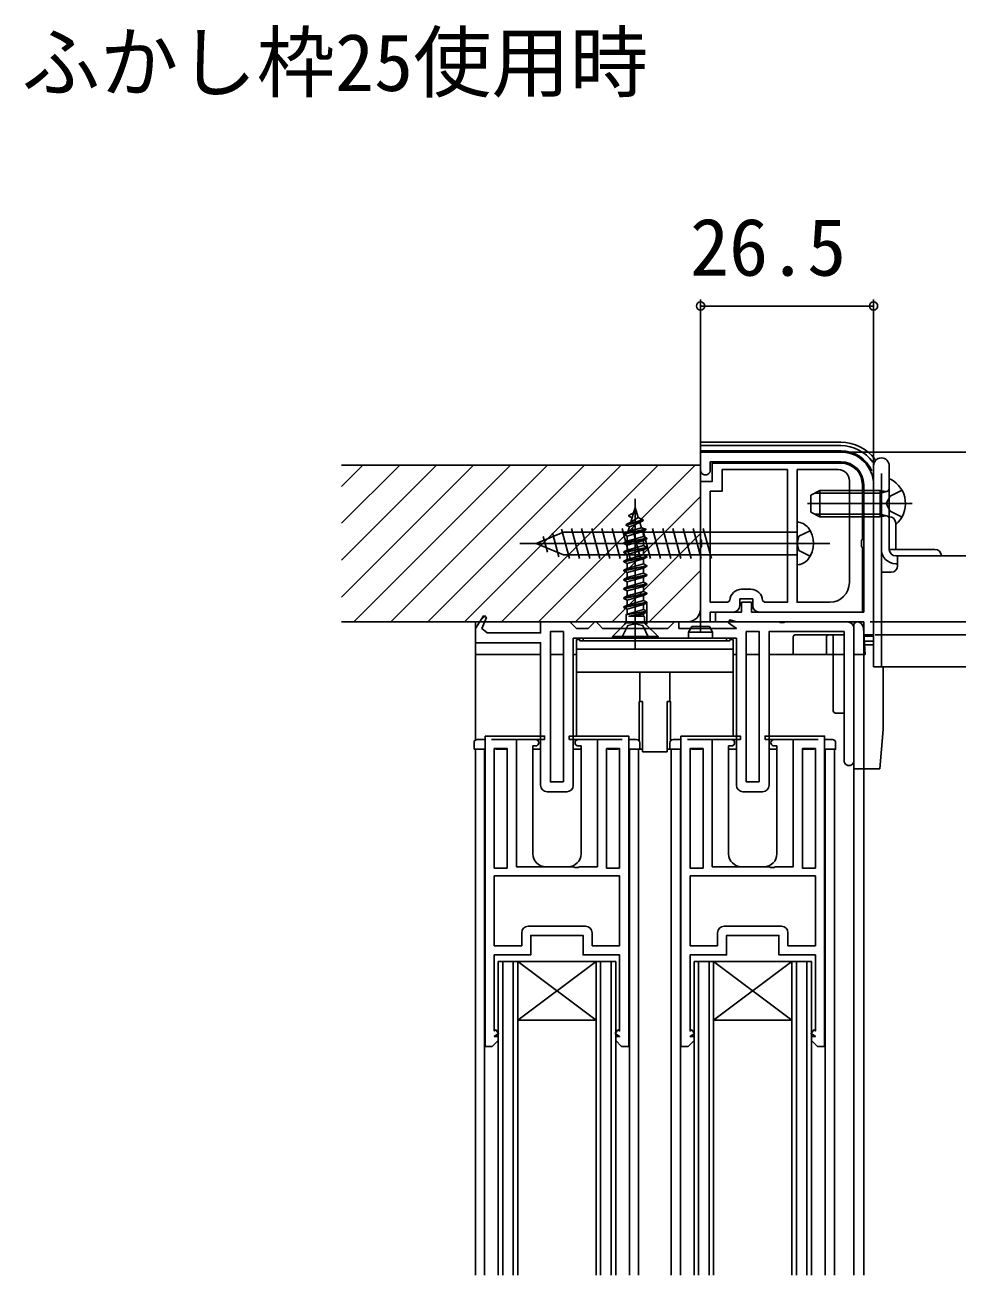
# Model space of a CAD drawing. Units: millimetres, scale not verified. Extents: x -525 to 525, y -782 to 777.
# Drawn here: x 236.5 to 379.3, y 360.5 to 551.9 of the extents above; entities that cross this region are included whole.
import ezdxf
from ezdxf.enums import TextEntityAlignment as Align

# ---------------------------------------------------------------- set-up
doc = ezdxf.new("R2010")
doc.units = ezdxf.units.MM
doc.header["$LTSCALE"] = 4
for name, color, linetype in [('0-1_USER1', 3, 'Continuous'), ('0-2_YKK_11', 7, 'Continuous'), ('0-3_YKK_12', 2, 'Continuous'), ('0-4_YKK_13', 4, 'Continuous'), ('0-6_YKK_D', 6, 'Continuous'), ('0-8_YSS_K', 3, 'Continuous'), ('0-9_YSS_KE', 3, 'Continuous')]:
    doc.layers.add(name, color=color, linetype=linetype)
doc.styles.add('ＭＳ ゴシック', font='')
doc.styles.get('ＭＳ ゴシック').set_extended_font_data('MS Gothic')

msp = doc.modelspace()

# ---------------------------------------------------------------- linework, layer by layer
at = {"layer": '0-2_YKK_11'}
for p, q in [((361.1, 483.8), (354.8, 483.8)), ((362.8, 466.5), (362.8, 482.1)), ((347.7, 465.5), (346.3, 465.5)), ((306.375, 460.832), (307.031, 461.487)), ((363.5, 439.25), (363.5, 459.5)), ((320.5, 435.5), (320.5, 458)), ((316.5, 434.5), (319.5, 434.5)), ((346.5, 434.5), (349.5, 434.5)), ((322.399, 413.9), (313.599, 413.9)), ((352.399, 413.9), (343.599, 413.9))]:
    msp.add_line(p, q, dxfattribs=at)
for points in [[(340, 483.75), (340, 486.5), (361.5, 486.5)], [(361.5, 484.8), (341.8, 484.8), (341.8, 482), (340, 482), (340, 473.171), (340.143, 472.979), (340.143, 472.021), (340, 471.829), (340, 460.5), (341.5, 460.5), (341.5, 462), (345, 462)], [(361.5, 485), (341.5, 485), (341.5, 483.75)], [(344.502, 463.786), (344.202, 463.5), (341.5, 463.5), (341.5, 480.5), (343.3, 480.5), (343.3, 483.8), (353.3, 483.8)], [(353.3, 483.8), (353.3, 463.5), (349.798, 463.5), (349.498, 463.786)], [(354.8, 483.8), (354.8, 463.5), (359.8, 463.5)], [(366.5, 481.5), (366.5, 458.5), (365, 458.5), (365, 460.5), (342.3, 460.5), (342.3, 462), (346.3, 462), (346.3, 463.5), (347.8, 463.5), (347.8, 462), (365, 462), (365, 481.5)], [(349, 462), (364.8, 462), (364.8, 471.829), (364.657, 472.021), (364.657, 472.979), (364.8, 473.171), (364.8, 481.5)], [(346, 463), (346, 464), (348, 464), (348, 463)], [(362.5, 460.5), (352.958, 460.5), (352.775, 460.38), (352.225, 460.38), (352.042, 460.5), (345.5, 460.5), (344.482, 460.801), (344.273, 460.37), (345.5, 459.5), (336.7, 459.5), (336.7, 460.5), (336, 460.5), (335.5, 460), (335, 459.5), (325, 459.5), (324.5, 460), (324, 460.5), (323.8, 460.5), (323.3, 460), (322.8, 459.5), (321, 459.5), (320.5, 460), (320, 460.5), (315.5, 460.5), (315.5, 458.8), (307.3, 458.8), (307.002, 459.063), (306.506, 459.5), (306.5, 459.5), (307.19, 461.177), (306.754, 461.407), (305.5, 459.5), (305.5, 457.3), (315.5, 457.3), (315.5, 435.5)], [(320.5, 458), (345.5, 458), (345.5, 435.5)], [(350.5, 435.5), (350.5, 459), (362, 459), (362, 439.25)], [(308.399, 421.6), (327.599, 421.6), (327.599, 410.9), (323.399, 410.9), (323.399, 412.9)], [(312.599, 412.9), (312.599, 410.9), (308.399, 410.9), (308.399, 421.6)], [(338.399, 421.6), (357.599, 421.6), (357.599, 410.9), (353.399, 410.9), (353.399, 412.9)], [(342.599, 412.9), (342.599, 410.9), (338.399, 410.9), (338.399, 421.6)]]:
    msp.add_lwpolyline(points, dxfattribs=at)
for points in [[(319, 436), (319, 459), (317, 459), (317, 436)], [(349, 436), (349, 459), (347, 459), (347, 436)], [(306.999, 443), (306.999, 395.5), (308.099, 395.5), (308.999, 396.4), (308.999, 397), (308.399, 397), (309.052, 397.465), (308.646, 398.035), (308.399, 397.86), (308.399, 409.5), (313.999, 409.5), (313.999, 412.5), (321.999, 412.5), (321.999, 409.5), (327.599, 409.5), (327.599, 397.86), (327.352, 398.035), (326.946, 397.465), (327.599, 397), (326.999, 397), (326.999, 396.4), (327.899, 395.5), (328.999, 395.5), (328.999, 443), (327.999, 443), (319.899, 443), (319.899, 442.5), (324.199, 442.5), (324.199, 423), (321.458, 423), (321.274, 422.88), (320.724, 422.88), (320.541, 423), (311.799, 423), (311.799, 442.5), (316.099, 442.5), (316.099, 443), (307.999, 443)], [(336.999, 443), (336.999, 395.5), (338.099, 395.5), (338.999, 396.4), (338.999, 397), (338.399, 397), (339.052, 397.465), (338.646, 398.035), (338.399, 397.86), (338.399, 409.5), (343.999, 409.5), (343.999, 412.5), (351.999, 412.5), (351.999, 409.5), (357.599, 409.5), (357.599, 397.86), (357.352, 398.035), (356.946, 397.465), (357.599, 397), (356.999, 397), (356.999, 396.4), (357.899, 395.5), (358.999, 395.5), (358.999, 443), (357.999, 443), (349.899, 443), (349.899, 442.5), (354.199, 442.5), (354.199, 423), (351.458, 423), (351.274, 422.88), (350.724, 422.88), (350.541, 423), (341.799, 423), (341.799, 442.5), (346.099, 442.5), (346.099, 443), (337.999, 443)], [(310.399, 422.8), (310.399, 441.1), (308.399, 441.1), (308.399, 422.8)], [(327.599, 422.8), (327.599, 441.1), (325.599, 441.1), (325.599, 422.8)], [(340.399, 422.8), (340.399, 441.1), (338.399, 441.1), (338.399, 422.8)], [(357.599, 422.8), (357.599, 441.1), (355.599, 441.1), (355.599, 422.8)]]:
    msp.add_lwpolyline(points, close=True, dxfattribs=at)
for centre, radius, start, end in [((361.5, 481.5), 5, 360, 89.99998), ((361.5, 481.5), 3.5, 359.99995, 89.99993), ((361.5, 481.5), 3.3, 0.00001, 89.99999), ((340.75, 483.75), 0.75, 179.99999, 0.00001), ((361.1, 482.1), 1.7, 0.00001, 89.99999), ((346.3, 463.7), 1.8, 90.00001, 177.27059), ((347.7, 463.7), 1.8, 2.72941, 89.99999), ((359.8, 466.5), 3, 270.00001, 359.99999), ((345, 463), 1, 270.00001, 359.99999), ((349, 463), 1, 180.00001, 269.99999), ((362.5, 459.5), 1, 0.00001, 89.99999), ((362.75, 439.25), 0.75, 179.99999, 0.00001), ((316.5, 435.5), 1, 180.00001, 269.99999), ((319.5, 435.5), 1, 270.00001, 359.99999), ((346.5, 435.5), 1, 180.00001, 269.99999), ((349.5, 435.5), 1, 270.00001, 359.99999), ((313.599, 412.9), 1, 90.00001, 179.99999), ((322.399, 412.9), 1, 0.00001, 89.99999), ((343.599, 412.9), 1, 90.00001, 179.99999), ((352.399, 412.9), 1, 0.00001, 89.99999)]:
    msp.add_arc(centre, radius, start, end, dxfattribs=at)
at = {"layer": '0-3_YKK_12'}
for p, q in [((305.5, 442.401), (305.5, 455.5)), ((305.5, 455.5), (315.5, 455.5)), ((317, 455.5), (319, 455.5)), ((347, 455.5), (349, 455.5)), ((350.5, 455.5), (362, 455.5)), ((363.5, 455.5), (365, 455.5)), ((363.5, 360.5), (363.5, 455.5)), ((365, 360.5), (365, 455.5)), ((329.1, 442.511), (329.1, 442.5)), ((336.914, 442.508), (336.914, 442.5)), ((305.299, 441), (306.999, 441)), ((305.5, 360.5), (305.5, 441)), ((306.9, 441), (306.9, 360.5)), ((308.599, 441), (310.199, 441)), ((314.299, 441), (315.5, 441)), ((320.5, 441), (321.699, 441)), ((325.799, 441), (327.399, 441)), ((328.999, 441), (331.1, 441)), ((329.1, 441), (329.1, 360.5)), ((330.5, 441), (330.5, 360.5)), ((334.9, 441), (336.999, 441)), ((335.514, 441), (335.514, 360.5)), ((336.914, 441), (336.914, 360.5)), ((338.599, 441), (340.199, 441)), ((344.3, 441), (345.5, 441)), ((350.5, 441), (351.7, 441)), ((355.799, 441), (357.399, 441)), ((358.999, 441), (360.514, 441)), ((359.1, 441.001), (359.1, 360.5)), ((360.514, 441), (360.514, 360.5)), ((309, 408.5), (327, 408.5)), ((309, 360.5), (309, 408.5)), ((309.7, 360.5), (309.7, 408.5)), ((311.3, 360.5), (311.3, 408.5)), ((324, 399.5), (312, 408.5)), ((312, 360.5), (312, 408.5)), ((324, 360.5), (324, 408.5)), ((324.7, 360.5), (324.7, 408.5)), ((326.3, 360.5), (326.3, 408.5)), ((327, 360.5), (327, 408.5)), ((339, 408.5), (357, 408.5)), ((339, 360.5), (339, 408.5)), ((339.7, 360.5), (339.7, 408.5)), ((341.3, 360.5), (341.3, 408.5)), ((354, 399.5), (342, 408.5)), ((342, 360.5), (342, 408.5)), ((354, 360.5), (354, 408.5)), ((354.7, 360.5), (354.7, 408.5)), ((356.3, 360.5), (356.3, 408.5)), ((357, 360.5), (357, 408.5))]:
    msp.add_line(p, q, dxfattribs=at)
for points in [[(324, 399.5), (312, 399.5), (324, 408.5)], [(354, 399.5), (342, 399.5), (354, 408.5)]]:
    msp.add_lwpolyline(points, dxfattribs=at)
at = {"layer": '0-4_YKK_13'}
for p, q in [((361.5, 488), (340, 488)), ((340, 488), (340, 486)), ((361.5, 487.48), (340, 487.48)), ((361.5, 486.7), (340, 486.7)), ((366.5, 484.4), (366.5, 453.6)), ((368.9, 471.6), (368.9, 484.4)), ((340, 483), (340, 482)), ((367.7, 483.2), (367.7, 453.6)), ((358.3, 480.6), (356.9, 479.9)), ((367.5, 480.6), (358.3, 480.6)), ((358.3, 480.6), (358.3, 476.6)), ((367.5, 480.6), (367.5, 476.6)), ((367.5, 480.6), (368.312, 480.455)), ((367.5, 480.221), (368.515, 480.461)), ((368.9, 475.004), (368.9, 482.195)), ((368.9, 481.85), (368.9, 475.35)), ((370.866, 480.65), (369.051, 479.745)), ((330, 479.347), (330, 456.212)), ((372.4, 478.6), (356.412, 478.6)), ((356.9, 479.9), (356.9, 477.3)), ((367.5, 480.221), (357.542, 480.221)), ((368.442, 478.6), (369.051, 479.745)), ((368.442, 478.6), (369.051, 477.455)), ((356.9, 477.3), (358.3, 476.6)), ((367.5, 476.979), (357.542, 476.979)), ((367.5, 476.6), (358.3, 476.6)), ((367.5, 476.979), (368.515, 476.739)), ((367.5, 476.6), (368.312, 476.744)), ((370.866, 476.55), (369.051, 477.455)), ((319.916, 470.2), (318.706, 474.714)), ((321.468, 470.2), (320.236, 474.8)), ((323.021, 470.2), (321.789, 474.8)), ((324.574, 470.2), (323.342, 474.8)), ((326.127, 470.2), (324.895, 474.8)), ((327.68, 470.2), (326.448, 474.8)), ((329.233, 470.2), (328, 474.8)), ((328.25, 474), (331.631, 474.7)), ((328.583, 475.4), (331.203, 476.1)), ((328.583, 475.3), (331.203, 476)), ((329.093, 475.035), (330.693, 475.735)), ((329.323, 475.785), (330.463, 476.485)), ((330.786, 470.2), (329.553, 474.8)), ((332.339, 470.2), (331.106, 474.8)), ((333.892, 470.2), (332.659, 474.8)), ((335.445, 470.2), (334.212, 474.8)), ((336.998, 470.2), (335.765, 474.8)), ((338.55, 470.2), (337.318, 474.8)), ((340.103, 470.2), (338.871, 474.8)), ((341.656, 470.2), (340.424, 474.8)), ((354.8, 475.75), (354.8, 469.25)), ((369.9, 471.6), (369.9, 475.6)), ((314.8, 472.5), (319.025, 474.25)), ((314.8, 472.5), (319.025, 474.25)), ((316.547, 471.181), (315.911, 473.556)), ((318.294, 470.458), (317.308, 474.135)), ((354.8, 474.25), (319.025, 474.25)), ((331.631, 474.6), (328.25, 473.9)), ((328.76, 473.635), (331.121, 474.335)), ((331.24, 473.825), (331.24, 473.566)), ((331.24, 472.935), (331.24, 472.166)), ((331.75, 473.2), (331.75, 473.3)), ((354.8, 472.5), (355.072, 473.593)), ((356.793, 474.45), (355.072, 473.593)), ((359.8, 472.5), (312.3, 472.5)), ((314.8, 472.5), (319.025, 470.75)), ((331.24, 471.535), (331.24, 470.766)), ((331.75, 471.8), (331.75, 471.9)), ((354.8, 472.5), (355.072, 471.408)), ((356.793, 470.55), (355.072, 471.408)), ((375.9, 471.6), (368.9, 471.6)), ((354.8, 470.75), (319.025, 470.75)), ((331.24, 470.135), (331.24, 469.366)), ((331.75, 470.4), (331.75, 470.5)), ((331.75, 469), (331.75, 469.1)), ((460.25, 470.6), (369.9, 470.6)), ((370.2, 469.4), (369.9, 469.4)), ((370.2, 469.1), (370.2, 470.6)), ((331.24, 468.735), (331.24, 467.966)), ((331.24, 467.335), (331.24, 466.566)), ((331.75, 467.6), (331.75, 467.7)), ((367.7, 468.1), (369.2, 468.1)), ((331.24, 465.935), (331.24, 465.166)), ((331.75, 466.2), (331.75, 466.3)), ((331.24, 464.535), (331.24, 463.766)), ((331.75, 464.8), (331.75, 464.9)), ((331.75, 463.4), (331.75, 463.5)), ((331.75, 463.294), (331.75, 460.165)), ((328.6, 461.582), (331.714, 462.119)), ((328.76, 462.435), (331.24, 463.135)), ((328.76, 461.666), (331.24, 462.366)), ((329.878, 461.35), (331.24, 461.735)), ((305.5, 460.5), (305.5, 455.5)), ((326, 460.5), (305.5, 460.5)), ((326, 460.5), (326.5, 460.5)), ((336.2, 460.5), (326.5, 460.5)), ((328.366, 460.116), (326.5, 458.25)), ((331.4, 460.35), (328.6, 460.35)), ((333.5, 458.25), (331.634, 460.116)), ((336.2, 460.5), (336.7, 460.5)), ((352, 460.5), (336.7, 460.5)), ((338.65, 459.8), (338.15, 458.934)), ((338.65, 459.8), (341.35, 459.8)), ((340, 460.5), (340, 459)), ((341.85, 458.934), (341.35, 459.8)), ((363.953, 460.5), (353, 460.5)), ((363.5, 459.998), (363.5, 459.5)), ((321.5, 457.8), (321, 457.8)), ((322, 458), (322, 457.6)), ((322, 458), (344, 458)), ((322, 457.6), (344, 457.6)), ((338.15, 458.934), (338.15, 458)), ((341.85, 458.934), (338.15, 458.934)), ((341.85, 458), (341.85, 458.934)), ((344, 458), (344, 457.6)), ((344.5, 457.8), (344.5, 457.6)), ((345, 457.8), (344.5, 457.8)), ((345, 456.3), (345, 457.8)), ((360.3, 458.5), (354.42, 458.5)), ((359.3, 455.5), (359.3, 458.2)), ((360.8, 458.5), (362, 458.5)), ((365, 438), (365, 458.567)), ((365, 458.3), (366.5, 458.3)), ((365, 457.525), (366.5, 457.525)), ((315.5, 455.5), (305.5, 455.5)), ((319, 455.5), (317, 455.5)), ((321, 455.5), (320.5, 455.5)), ((321, 456.055), (321, 456.3)), ((321, 452.8), (321, 456.055)), ((345, 456.3), (345, 456.055)), ((345, 452.8), (345, 456.055)), ((345.5, 455.5), (345, 455.5)), ((349, 455.5), (347, 455.5)), ((353.9, 455.5), (350.5, 455.5)), ((354.5, 455.5), (354.2, 455.5)), ((354.5, 455.5), (359.3, 455.5)), ((360.3, 455.5), (359.3, 455.5)), ((364, 455.5), (363.5, 455.5)), ((364.701, 455.5), (364, 455.5)), ((365, 457), (366.5, 457)), ((366.5, 453.6), (393.45, 453.6)), ((368, 444), (368, 453.6)), ((321, 452.8), (330.7, 452.8)), ((321, 452.8), (321, 443)), ((330.7, 452.8), (335.3, 452.8)), ((330.7, 448.3), (330.7, 452.8)), ((335.3, 452.8), (345, 452.8)), ((335.3, 452.8), (335.3, 448.3)), ((345, 452.8), (345, 443)), ((330.7, 448.3), (331.1, 448.3)), ((331.1, 448.3), (331.1, 440.6)), ((334.9, 448.3), (335.3, 448.3)), ((334.9, 440.6), (334.9, 448.3)), ((362, 446.5), (360.8, 446.5)), ((306.999, 442.5), (305.799, 442.5)), ((314.724, 442.5), (307.999, 442.5)), ((321.274, 442.5), (327.999, 442.5)), ((328.999, 442.5), (330.199, 442.5)), ((336.999, 442.5), (335.8, 442.5)), ((344.725, 442.5), (337.999, 442.5)), ((351.275, 442.5), (357.999, 442.5)), ((358.999, 442.5), (360.2, 442.5)), ((368, 444), (367.475, 438)), ((305.299, 441), (305.299, 442)), ((305.799, 441), (305.299, 441)), ((305.799, 441), (306.399, 441)), ((306.999, 441), (306.399, 441)), ((314.724, 441.5), (314.299, 441.5)), ((314.299, 425), (314.299, 441.5)), ((321.699, 441.5), (321.274, 441.5)), ((321.699, 441.5), (321.699, 425)), ((329.599, 441), (328.999, 441)), ((329.599, 441), (330.199, 441)), ((331.1, 440.6), (334.9, 440.6)), ((335.3, 441), (335.3, 442)), ((335.8, 441), (335.3, 441)), ((335.8, 441), (336.4, 441)), ((336.999, 441), (336.4, 441)), ((344.725, 441.5), (344.3, 441.5)), ((344.3, 425), (344.3, 441.5)), ((351.7, 441.5), (351.275, 441.5)), ((351.7, 441.5), (351.7, 425)), ((359.6, 441), (358.999, 441)), ((359.6, 441), (360.2, 441)), ((367.475, 438), (363.5, 438)), ((319.699, 423), (316.299, 423)), ((349.7, 423), (346.3, 423))]:
    msp.add_line(p, q, dxfattribs=at)
for points in [[(328.868, 474.296), (329.093, 475.035), (328.583, 475.3), (328.583, 475.4), (329.323, 475.785), (330, 478), (330.463, 476.485), (331.203, 476.1), (331.203, 476), (330.693, 475.735), (330.953, 474.885), (328.76, 474.266), (328.25, 474), (328.25, 473.9), (328.76, 473.635), (328.76, 472.866)], [(329.521, 476.435), (329.011, 476.7), (329.011, 476.8), (329.751, 477.185)], [(331.205, 474.059), (331.121, 474.335), (331.631, 474.6), (331.631, 474.7), (330.953, 474.885)], [(328.76, 471.466), (328.76, 472.235), (328.25, 472.5), (328.25, 472.6), (328.76, 472.866), (331.24, 473.566), (331.75, 473.3), (328.25, 472.6)], [(328.25, 472.5), (331.75, 473.2), (331.24, 472.935), (328.76, 472.235)], [(328.76, 470.066), (328.76, 470.835), (328.25, 471.1), (328.25, 471.2), (328.76, 471.466), (331.24, 472.166), (331.75, 471.9), (328.25, 471.2)], [(328.25, 471.1), (331.75, 471.8), (331.24, 471.535), (328.76, 470.835)], [(328.76, 468.666), (328.76, 469.435), (328.25, 469.7), (328.25, 469.8), (328.76, 470.066), (331.24, 470.766), (331.75, 470.5), (328.25, 469.8)], [(328.25, 469.7), (331.75, 470.4), (331.24, 470.135), (328.76, 469.435)], [(328.76, 467.266), (328.76, 468.035), (328.25, 468.3), (328.25, 468.4), (328.76, 468.666), (331.24, 469.366), (331.75, 469.1), (328.25, 468.4)], [(328.25, 468.3), (331.75, 469), (331.24, 468.735), (328.76, 468.035)], [(328.76, 465.866), (328.76, 466.635), (328.25, 466.9), (328.25, 467), (328.76, 467.266), (331.24, 467.966), (331.75, 467.7), (328.25, 467)], [(328.25, 466.9), (331.75, 467.6), (331.24, 467.335), (328.76, 466.635)], [(328.76, 464.466), (328.76, 465.235), (328.25, 465.5), (328.25, 465.6), (328.76, 465.866), (331.24, 466.566), (331.75, 466.3), (328.25, 465.6)], [(328.25, 465.5), (331.75, 466.2), (331.24, 465.935), (328.76, 465.235)], [(328.76, 463.835), (331.24, 464.535), (331.75, 464.8), (328.25, 464.1), (328.25, 464.2), (331.75, 464.9), (331.24, 465.166), (328.76, 464.466), (328.25, 464.2)], [(328.25, 464.1), (328.76, 463.835), (328.76, 463.066)], [(328.6, 460.682), (328.6, 461.582), (328.76, 461.666), (328.76, 462.435), (328.25, 462.7), (328.25, 462.8), (328.76, 463.066), (331.24, 463.766), (331.75, 463.5), (328.25, 462.8)], [(331.645, 461.946), (331.714, 462.119), (331.24, 462.366), (331.24, 463.135), (331.75, 463.4), (328.25, 462.7)], [(331.4, 460.682), (331.4, 461.258), (331.24, 461.35), (329.06, 461.35), (331.645, 461.946), (331.24, 461.735), (331.24, 461.35)], [(332.1, 458), (331.145, 459.916), (330, 460.201), (328.855, 459.916), (327.9, 458)], [(364.952, 459.561), (365.2, 455.5), (364.701, 455.5)], [(345, 456.3), (321, 456.3), (321, 457.8)], [(321.5, 457.8), (321.5, 457.6), (344.5, 457.6)], [(354.2, 458.2), (354.2, 455.5), (353.9, 455.5)], [(360.3, 447), (360.3, 458.5), (360.8, 458.5)], [(330.7, 448.3), (330.6, 448.3), (330.6, 442.299)], [(335.3, 448.3), (335.4, 448.3), (335.4, 442.3)], [(330.699, 442), (330.699, 441), (330.199, 441)], [(360.7, 442), (360.7, 441), (360.2, 441)]]:
    msp.add_lwpolyline(points, dxfattribs=at)
msp.add_lwpolyline([(333.5, 458.25), (333.5, 458), (326.5, 458), (326.5, 458.25)], close=True, dxfattribs=at)
for centre, radius, start, end in [((361.5, 481.5), 6.5, 36.42687, 90), ((361.5, 481.5), 5.98, 35.24231, 90), ((361.5, 481.5), 5.2, 24.01175, 90), ((367.7, 484.4), 1.2, 0, 180), ((369.054, 482.195), 0.154, 62.71904, 180), ((367.2, 478.6), 4.2, 310.0052, 62.71904), ((368.4, 480.947), 0.5, 259.90904, 0), ((368.4, 476.252), 0.5, 0, 100.09096), ((368.9, 475.6), 1, 0, 90), ((354.812, 473.65), 2.1, 37.24917, 90.33888), ((353.3, 472.5), 4, 322.75083, 37.24917), ((330.44, 473.825), 0.8, 359.99998, 16.99998), ((369.9, 471.6), 2.2, 180, 270), ((369.9, 471.6), 1, 180, 270), ((375.9, 470.6), 1, 0, 90), ((354.812, 471.35), 2.1, 269.66112, 322.75083), ((369.2, 469.1), 1, 270, 0), ((327.8, 460.682), 0.8, 314.99999, 359.99998), ((332.2, 460.682), 0.8, 180, 224.99999), ((364, 459.998), 0.5, 84.66158, 180), ((363.953, 459.5), 1, 84.66158, 90), ((363.953, 459.5), 1, 3.5, 84.66158), ((354.5, 458.2), 0.3, 90, 180), ((359.6, 458.2), 0.3, 90, 180), ((360.8, 447), 0.5, 180, 270), ((305.799, 442), 0.5, 90, 180), ((314.724, 442), 0.5, 0, 90), ((321.274, 442), 0.5, 90, 180), ((330.199, 442), 0.5, 0, 90), ((335.8, 442), 0.5, 90, 180), ((344.725, 442), 0.5, 0, 90), ((351.275, 442), 0.5, 90, 180), ((360.2, 442), 0.5, 0, 90), ((314.724, 442), 0.5, 270, 0), ((321.274, 442), 0.5, 180, 270), ((344.725, 442), 0.5, 270, 0), ((351.275, 442), 0.5, 180, 270), ((316.299, 425), 2, 180, 270), ((319.699, 425), 2, 270, 0), ((346.3, 425), 2, 180, 270), ((349.7, 425), 2, 270, 0)]:
    msp.add_arc(centre, radius, start, end, dxfattribs=at)
at = {"layer": '0-6_YKK_D'}
for p, q in [((340, 487), (340, 509.857)), ((366.5, 482.5), (366.5, 509.857)), ((340, 508.857), (366.5, 508.857)), ((362.5, 486.5), (488.2, 486.5)), ((366, 460.5), (488.2, 460.5)), ((367, 460.5), (488.2, 460.5)), ((366.75, 458.5), (488.2, 458.5))]:
    msp.add_line(p, q, dxfattribs=at)
for centre in [(340, 508.857), (366.5, 508.857)]:
    msp.add_circle(centre, 0.637, dxfattribs=at)
at = {"layer": '0-8_YSS_K'}
for p, q in [((285, 464.27), (305.23, 484.5)), ((285, 469.927), (299.574, 484.5)), ((285, 475.584), (293.917, 484.5)), ((285, 481.24), (288.26, 484.5)), ((286.887, 460.5), (310.887, 484.5)), ((292.544, 460.5), (316.544, 484.5)), ((298.201, 460.5), (322.201, 484.5)), ((303.858, 460.5), (327.858, 484.5)), ((309.515, 460.5), (333.515, 484.5)), ((315.172, 460.5), (339.172, 484.5)), ((320.828, 460.5), (340, 479.672)), ((326.485, 460.5), (340, 474.015)), ((332.142, 460.5), (340, 468.358))]:
    msp.add_line(p, q, dxfattribs=at)
at = {"layer": '0-9_YSS_KE'}
for p, q in [((285, 484.5), (340, 484.5)), ((340, 484.5), (340, 462.5)), ((338, 460.5), (285, 460.5))]:
    msp.add_line(p, q, dxfattribs=at)
msp.add_arc((338, 462.5), 2, 270, 0, dxfattribs=at)

# ---------------------------------------------------------------- texts
at = {"layer": '0-1_USER1', "style": 'ＭＳ ゴシック'}
msp.add_text('\u3000ふかし枠25使用時', height=8.798, dxfattribs=at).set_placement((224, 539.136), align=Align.BOTTOM_LEFT)
at = {"layer": '0-6_YKK_D', "style": 'ＭＳ ゴシック'}
msp.add_text('26.5', height=8.798, dxfattribs=at).set_placement((338.386, 510.857), align=Align.BOTTOM_LEFT)

doc.saveas('drawing.dxf')
